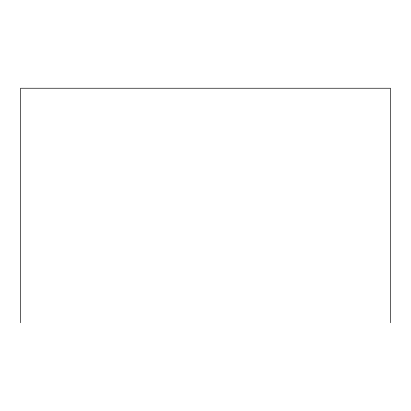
<?xml version="1.0" encoding="UTF-8"?>
<svg xmlns="http://www.w3.org/2000/svg" width="411" height="411" viewBox="0 0 411 411"><rect width="100%" height="100%" fill="white"/><g stroke="black" fill="none" stroke-linecap="round" stroke-linejoin="round"><path stroke-width="0.62" d="M390.45 322.758L390.45 88.242L20.55 88.242L20.55 322.758"/></g></svg>
